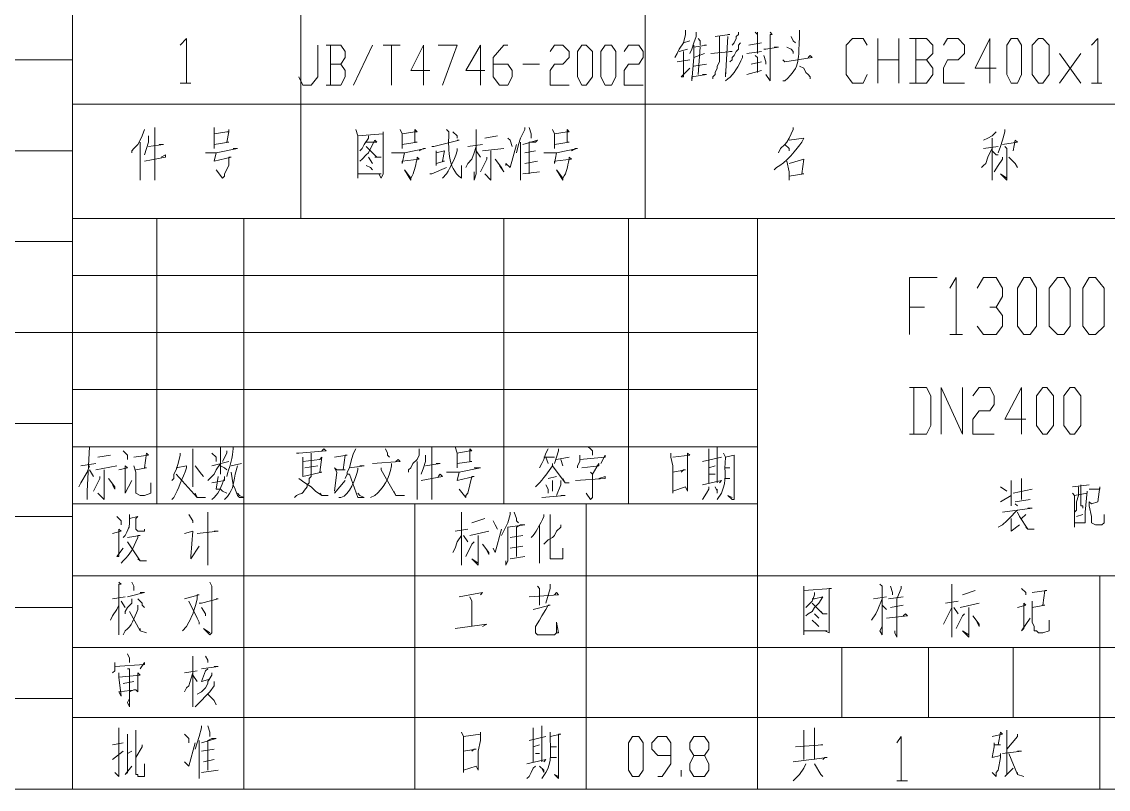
# Model space of a CAD drawing. Extents: x 14941 to 23337, y 2870 to 15192.
# Drawn here: x 20564 to 21994, y 2870 to 3879 of the extents above; entities that cross this region are included whole.
import ezdxf

# ---------------------------------------------------------------- set-up
doc = ezdxf.new("R2010")
doc.units = 0
doc.header["$LTSCALE"] = 8
doc.layers.add('1', color=1, linetype='Continuous')

msp = doc.modelspace()

# ---------------------------------------------------------------- linework, layer by layer
at = {"layer": '1', "color": 0, "lineweight": 18}
for points in [[(20631, 3890.5), (20631, 3770.9)], [(20631, 3770.9), (20631, 2869.9)], [(20631, 3620.7), (23334.1, 3620.7)], [(20631, 3620.7), (20631, 2869.9), (23334.1, 2869.9)], [(21532, 3620.7), (21532, 2869.9)], [(23334.1, 2869.9), (14941.2, 2869.9)]]:
    msp.add_lwpolyline(points, dxfattribs=at)
at = {"layer": '1', "color": 0, "lineweight": 5}
for points in [[(20931.3, 3770.9), (20931.3, 3890.5)], [(21384.6, 3770.9), (21384.6, 3890.5)], [(21437.5, 3868.2), (21437.5, 3862.6), (21434.7, 3851.5), (21429.1, 3843.2), (21426.3, 3837.6), (21423.6, 3832.1)], [(21451.4, 3865.4), (21451.4, 3865.4), (21451.4, 3859.9), (21448.6, 3851.5), (21445.8, 3843.2), (21443, 3837.6)], [(21482, 3859.9), (21482, 3832.1), (21482, 3826.5), (21479.2, 3820.9), (21479.2, 3818.2), (21476.4, 3812.6), (21476.4, 3809.8), (21473.6, 3807), (21473.6, 3804.2)], [(21476.4, 3859.9), (21495.9, 3862.6), (21495.9, 3862.6), (21493.1, 3862.6)], [(21493.1, 3859.9), (21490.3, 3807), (21490.3, 3812.6)], [(21507, 3865.4), (21507, 3862.6), (21504.2, 3859.9), (21504.2, 3857.1), (21501.4, 3851.5), (21498.7, 3848.7), (21498.7, 3848.7)], [(21529.2, 3865.4), (21532, 3862.6), (21532, 3865.4), (21532, 3837.6)], [(21548.7, 3865.4), (21551.5, 3862.6), (21548.7, 3862.6), (21548.7, 3807), (21548.7, 3804.2), (21548.7, 3801.5), (21543.1, 3809.8), (21548.7, 3801.5)], [(21576.5, 3859.9), (21576.5, 3859.9), (21579.3, 3854.3), (21582.1, 3851.5)], [(20772.8, 3848.7), (20781.2, 3857.1), (20781.2, 3798.7)], [(20928.6, 3807), (20934.1, 3795.9), (20945.2, 3795.9), (20953.6, 3807), (20953.6, 3848.7)], [(20984.2, 3823.7), (20989.7, 3832.1), (20989.7, 3840.4), (20984.2, 3848.7), (20964.7, 3848.7)], [(20970.3, 3848.7), (20970.3, 3795.9)], [(21000.9, 3795.9), (21025.9, 3848.7)], [(21039.8, 3848.7), (21062, 3848.7)], [(21050.9, 3848.7), (21050.9, 3795.9)], [(21101, 3815.4), (21076, 3815.4), (21092.6, 3848.7), (21092.6, 3795.9)], [(21112.1, 3848.7), (21137.1, 3848.7), (21117.7, 3795.9)], [(21173.3, 3815.4), (21148.3, 3815.4), (21167.7, 3848.7), (21167.7, 3795.9)], [(21184.4, 3823.7), (21203.9, 3823.7), (21209.4, 3815.4), (21209.4, 3807), (21203.9, 3795.9), (21192.7, 3795.9), (21184.4, 3807), (21184.4, 3832.1), (21198.3, 3848.7), (21203.9, 3848.7)], [(21259.5, 3840.4), (21265.1, 3848.7), (21276.2, 3848.7), (21284.5, 3840.4), (21284.5, 3832.1), (21276.2, 3823.7), (21265.1, 3823.7), (21259.5, 3815.4), (21259.5, 3795.9), (21284.5, 3795.9)], [(21301.2, 3795.9), (21295.6, 3807), (21295.6, 3840.4), (21301.2, 3848.7), (21306.8, 3848.7), (21315.1, 3840.4), (21315.1, 3807), (21306.8, 3795.9), (21301.2, 3795.9)], [(21331.8, 3795.9), (21326.2, 3807), (21326.2, 3840.4), (21331.8, 3848.7), (21340.1, 3848.7), (21345.7, 3840.4), (21345.7, 3807), (21340.1, 3795.9), (21331.8, 3795.9)], [(21356.8, 3840.4), (21362.4, 3848.7), (21376.3, 3848.7), (21381.9, 3840.4), (21381.9, 3832.1), (21376.3, 3823.7), (21362.4, 3823.7), (21356.8, 3815.4), (21356.8, 3795.9), (21381.9, 3795.9)], [(21434.7, 3851.5), (21443, 3854.3)], [(21448.6, 3848.7), (21448.6, 3832.1), (21445.8, 3801.5), (21445.8, 3807), (21465.3, 3809.8), (21465.3, 3809.8), (21459.7, 3809.8)], [(21448.6, 3846), (21465.3, 3848.7), (21465.3, 3848.7), (21462.5, 3848.7)], [(21454.2, 3857.1), (21456.9, 3854.3), (21456.9, 3848.7)], [(21454.2, 3809.8), (21456.9, 3846)], [(21509.8, 3851.5), (21507, 3848.7), (21507, 3843.2), (21504.2, 3840.4), (21501.4, 3834.8), (21498.7, 3832.1), (21498.7, 3829.3), (21495.9, 3826.5)], [(21520.9, 3848.7), (21537.6, 3851.5)], [(21540.4, 3843.2), (21543.1, 3843.2), (21559.8, 3846), (21557.1, 3846), (21554.3, 3846)], [(21571, 3846), (21576.5, 3843.2), (21579.3, 3840.4), (21579.3, 3837.6)], [(21676.6, 3809.8), (21671.1, 3798.7), (21657.2, 3798.7), (21648.8, 3809.8), (21648.8, 3848.7), (21657.2, 3857.1), (21671.1, 3857.1), (21676.6, 3848.7)], [(21690.5, 3798.7), (21690.5, 3857.1)], [(21718.3, 3857.1), (21718.3, 3798.7)], [(21754.5, 3829.3), (21762.8, 3837.6), (21762.8, 3848.7), (21754.5, 3857.1), (21732.2, 3857.1)], [(21740.6, 3857.1), (21740.6, 3798.7)], [(21776.7, 3848.7), (21782.3, 3857.1), (21796.2, 3857.1), (21804.6, 3848.7), (21804.6, 3837.6), (21796.2, 3829.3), (21782.3, 3829.3), (21776.7, 3818.2), (21776.7, 3798.7), (21804.6, 3798.7)], [(21846.3, 3818.2), (21818.5, 3818.2), (21837.9, 3857.1), (21837.9, 3798.7)], [(21865.7, 3798.7), (21860.2, 3809.8), (21860.2, 3848.7), (21865.7, 3857.1), (21874.1, 3857.1), (21879.6, 3848.7), (21879.6, 3809.8), (21874.1, 3798.7), (21865.7, 3798.7)], [(21901.9, 3798.7), (21893.5, 3809.8), (21893.5, 3848.7), (21901.9, 3857.1), (21907.4, 3857.1), (21915.8, 3848.7), (21915.8, 3809.8), (21907.4, 3798.7), (21901.9, 3798.7)], [(21971.4, 3848.7), (21979.8, 3857.1), (21979.8, 3798.7)], [(21440.3, 3843.2), (21429.1, 3840.4)], [(21434.7, 3840.4), (21434.7, 3807), (21431.9, 3807), (21443, 3818.2)], [(21462.5, 3837.6), (21448.6, 3832.1)], [(21470.8, 3837.6), (21498.7, 3840.4), (21495.9, 3840.4), (21495.9, 3840.4)], [(21518.1, 3837.6), (21537.6, 3840.4)], [(21529.2, 3834.8), (21532, 3832.1), (21532, 3812.6)], [(21540.4, 3834.8), (21543.1, 3826.5), (21543.1, 3823.7)], [(21565.4, 3829.3), (21568.2, 3826.5), (21604.3, 3832.1), (21601.5, 3834.8), (21598.8, 3832.1)], [(21929.7, 3798.7), (21957.5, 3837.6)], [(21929.7, 3837.6), (21957.5, 3798.7)], [(20631, 3829.3), (18228.3, 3829.3)], [(20964.7, 3795.9), (20984.2, 3795.9), (20989.7, 3807), (20989.7, 3815.4), (20984.2, 3823.7), (20970.3, 3823.7)], [(21223.3, 3823.7), (21245.6, 3823.7)], [(21426.3, 3826.5), (21443, 3829.3)], [(21448.6, 3820.9), (21465.3, 3823.7)], [(21523.7, 3823.7), (21537.6, 3826.5)], [(21587.6, 3820.9), (21593.2, 3818.2), (21596, 3812.6), (21598.8, 3809.8), (21601.5, 3807), (21601.5, 3804.2), (21601.5, 3807)], [(21690.5, 3829.3), (21718.3, 3829.3)], [(21732.2, 3798.7), (21754.5, 3798.7), (21762.8, 3809.8), (21762.8, 3818.2), (21754.5, 3829.3), (21740.6, 3829.3)], [(21518.1, 3809.8), (21537.6, 3815.4)], [(20772.8, 3798.7), (20786.7, 3798.7)], [(21971.4, 3798.7), (21985.3, 3798.7)], [(23336.8, 3770.9), (20631, 3770.9)], [(20931.3, 3620.7), (20931.3, 3770.9)], [(21384.6, 3620.7), (21384.6, 3770.9)], [(20725.6, 3737.5), (20722.8, 3729.2), (20720, 3723.6), (20717.2, 3718), (20711.7, 3712.5), (20708.9, 3709.7), (20708.9, 3706.9)], [(20739.5, 3740.3), (20739.5, 3737.5), (20739.5, 3737.5), (20739.5, 3670.8), (20739.5, 3676.3), (20739.5, 3684.7)], [(20817.3, 3740.3), (20817.3, 3731.9), (20817.3, 3712.5), (20817.3, 3718), (20836.8, 3720.8), (20834, 3720.8), (20836.8, 3734.7), (20836.8, 3737.5), (20836.8, 3734.7), (20834, 3734.7), (20817.3, 3731.9)], [(21003.6, 3737.5), (21006.4, 3729.2), (21006.4, 3673.5), (21006.4, 3679.1), (21037, 3679.1), (21034.2, 3679.1), (21028.7, 3679.1)], [(21006.4, 3729.2), (21039.8, 3731.9), (21039.8, 3734.7), (21039.8, 3729.2), (21039.8, 3679.1), (21037, 3673.5), (21034.2, 3679.1)], [(21062, 3737.5), (21064.8, 3731.9), (21064.8, 3712.5), (21064.8, 3718), (21084.3, 3720.8), (21081.5, 3720.8), (21081.5, 3734.7), (21081.5, 3737.5), (21084.3, 3734.7), (21081.5, 3734.7), (21064.8, 3731.9)], [(21131.6, 3734.7), (21137.1, 3729.2), (21137.1, 3726.4)], [(21162.2, 3737.5), (21162.2, 3679.1), (21159.4, 3670.8), (21159.4, 3681.9)], [(21226.1, 3740.3), (21226.1, 3737.5), (21220.6, 3726.4), (21217.8, 3718), (21215, 3706.9)], [(21231.7, 3740.3), (21234.5, 3731.9), (21234.5, 3726.4)], [(21262.3, 3737.5), (21265.1, 3731.9), (21265.1, 3712.5), (21265.1, 3718), (21284.5, 3720.8), (21281.7, 3720.8), (21281.7, 3734.7), (21281.7, 3737.5), (21284.5, 3734.7), (21281.7, 3734.7), (21265.1, 3731.9)], [(21579.3, 3740.3), (21579.3, 3737.5), (21573.7, 3726.4), (21571, 3720.8), (21568.2, 3718), (21562.6, 3712.5), (21559.8, 3706.9)], [(21846.3, 3734.7), (21846.3, 3734.7), (21840.7, 3729.2), (21835.1, 3726.4), (21829.6, 3723.6)], [(21857.4, 3737.5), (21857.4, 3734.7), (21854.6, 3723.6), (21851.8, 3715.3), (21849, 3706.9)], [(20720, 3720.8), (20720, 3687.4), (20720, 3670.8), (20720, 3676.3), (20720, 3681.9)], [(20731.1, 3729.2), (20731.1, 3720.8), (20728.3, 3712.5), (20725.6, 3704.1)], [(20731.1, 3715.3), (20750.6, 3718), (20747.8, 3718), (20745, 3718)], [(21020.3, 3729.2), (21020.3, 3726.4), (21014.8, 3718), (21012, 3712.5), (21009.2, 3709.7)], [(21017.6, 3720.8), (21020.3, 3720.8), (21031.5, 3720.8), (21028.7, 3723.6), (21023.1, 3712.5), (21020.3, 3706.9), (21017.6, 3704.1), (21012, 3698.6), (21009.2, 3695.8)], [(21103.8, 3715.3), (21103.8, 3715.3), (21106.5, 3715.3), (21139.9, 3723.6), (21137.1, 3723.6)], [(21151, 3715.3), (21170.5, 3718)], [(21173.3, 3726.4), (21190, 3729.2)], [(21201.1, 3690.2), (21201.1, 3693), (21206.7, 3687.4), (21215, 3718)], [(21203.9, 3726.4), (21206.7, 3723.6), (21209.4, 3715.3)], [(21220.6, 3720.8), (21220.6, 3681.9), (21220.6, 3676.3), (21220.6, 3670.8), (21220.6, 3673.5)], [(21223.3, 3718), (21242.8, 3723.6), (21242.8, 3723.6), (21240, 3720.8), (21231.7, 3720.8), (21231.7, 3679.1)], [(21568.2, 3718), (21573.7, 3712.5), (21573.7, 3709.7), (21573.7, 3712.5)], [(21840.7, 3726.4), (21840.7, 3684.7), (21840.7, 3670.8), (21840.7, 3673.5), (21840.7, 3679.1)], [(21854.6, 3718), (21874.1, 3720.8), (21871.3, 3723.6), (21868.5, 3709.7)], [(20631, 3709.7), (17927.9, 3709.7)], [(20631, 3709.7), (17927.9, 3709.7)], [(20725.6, 3695.8), (20753.4, 3701.4), (20753.4, 3704.1), (20747.8, 3701.4)], [(20806.2, 3706.9), (20811.8, 3706.9), (20820.1, 3706.9), (20847.9, 3712.5), (20845.1, 3712.5), (20842.4, 3712.5)], [(20820.1, 3706.9), (20817.3, 3695.8), (20817.3, 3695.8), (20839.6, 3701.4), (20836.8, 3701.4), (20836.8, 3701.4), (20836.8, 3690.2), (20831.2, 3679.1), (20831.2, 3676.3), (20828.4, 3673.5), (20828.4, 3673.5), (20820.1, 3684.7), (20828.4, 3673.5)], [(21017.6, 3715.3), (21017.6, 3715.3), (21031.5, 3701.4), (21037, 3701.4), (21031.5, 3701.4), (21028.7, 3701.4)], [(21050.9, 3706.9), (21056.5, 3706.9), (21067.6, 3706.9), (21095.4, 3712.5), (21092.6, 3712.5), (21087.1, 3709.7)], [(21109.3, 3709.7), (21109.3, 3706.9), (21109.3, 3698.6), (21109.3, 3690.2), (21109.3, 3693), (21120.4, 3695.8), (21117.7, 3695.8), (21120.4, 3709.7), (21120.4, 3709.7), (21109.3, 3706.9)], [(21162.2, 3715.3), (21159.4, 3706.9), (21156.6, 3698.6), (21151, 3693), (21148.3, 3687.4)], [(21162.2, 3709.7), (21167.7, 3701.4)], [(21170.5, 3709.7), (21198.3, 3712.5)], [(21181.6, 3709.7), (21181.6, 3706.9), (21181.6, 3673.5), (21181.6, 3670.8), (21173.3, 3679.1), (21181.6, 3670.8)], [(21226.1, 3706.9), (21240, 3709.7)], [(21251.1, 3706.9), (21256.7, 3706.9), (21267.8, 3706.9), (21295.6, 3712.5), (21292.9, 3712.5), (21287.3, 3709.7)], [(21840.7, 3712.5), (21837.9, 3706.9), (21835.1, 3701.4), (21832.4, 3693), (21829.6, 3690.2), (21826.8, 3687.4)], [(21829.6, 3712.5), (21849, 3715.3)], [(21840.7, 3709.7), (21846.3, 3704.1), (21849, 3704.1)], [(21857.4, 3715.3), (21860.2, 3712.5), (21860.2, 3712.5), (21860.2, 3681.9), (21860.2, 3676.3), (21860.2, 3670.8), (21851.8, 3679.1), (21860.2, 3673.5)], [(21017.6, 3690.2), (21023.1, 3687.4), (21025.9, 3684.7)], [(21020.3, 3701.4), (21025.9, 3693)], [(21176.1, 3701.4), (21176.1, 3698.6), (21167.7, 3681.9)], [(21187.2, 3698.6), (21195.5, 3687.4), (21198.3, 3681.9), (21192.7, 3690.2)], [(21226.1, 3693), (21242.8, 3695.8)], [(21571, 3695.8), (21571, 3695.8), (21573.7, 3681.9), (21573.7, 3679.1), (21573.7, 3670.8), (21573.7, 3673.5), (21573.7, 3676.3), (21593.2, 3679.1), (21590.4, 3679.1), (21593.2, 3698.6), (21593.2, 3698.6), (21593.2, 3698.6), (21573.7, 3693)], [(21854.6, 3701.4), (21854.6, 3698.6), (21849, 3690.2), (21843.5, 3681.9)], [(21863, 3701.4), (21871.3, 3693), (21874.1, 3687.4)], [(21101, 3679.1), (21103.8, 3679.1), (21123.2, 3687.4)], [(21223.3, 3679.1), (21245.6, 3681.9)], [(20742.2, 3620.7), (20742.2, 3245.3)], [(20856.3, 2869.9), (20856.3, 3620.7)], [(21198.3, 3620.7), (21198.3, 3245.3)], [(21362.4, 3620.7), (21362.4, 3245.3)], [(20631, 3590.1), (18228.3, 3590.1)], [(20631, 3545.6), (21532, 3545.6)], [(21732.2, 3467.8), (21732.2, 3542.8), (21768.4, 3542.8)], [(21785.1, 3528.9), (21793.4, 3542.8), (21793.4, 3467.8)], [(21821.2, 3528.9), (21829.6, 3542.8), (21846.3, 3542.8), (21854.6, 3528.9), (21854.6, 3517.8), (21846.3, 3503.9), (21837.9, 3503.9)], [(21882.4, 3467.8), (21874.1, 3478.9), (21874.1, 3528.9), (21882.4, 3542.8), (21890.8, 3542.8), (21899.1, 3528.9), (21899.1, 3478.9), (21890.8, 3467.8), (21882.4, 3467.8)], [(21926.9, 3467.8), (21915.8, 3478.9), (21915.8, 3528.9), (21926.9, 3542.8), (21935.3, 3542.8), (21943.6, 3528.9), (21943.6, 3478.9), (21935.3, 3467.8), (21926.9, 3467.8)], [(21968.6, 3467.8), (21960.3, 3478.9), (21960.3, 3528.9), (21968.6, 3542.8), (21977, 3542.8), (21988.1, 3528.9), (21988.1, 3478.9), (21977, 3467.8), (21968.6, 3467.8)], [(21732.2, 3503.9), (21751.7, 3503.9)], [(21846.3, 3503.9), (21854.6, 3492.8), (21854.6, 3478.9), (21846.3, 3467.8), (21829.6, 3467.8), (21821.2, 3478.9)], [(20631, 3470.5), (17927.9, 3470.5)], [(20631, 3470.5), (17927.9, 3470.5)], [(20631, 3470.5), (21532, 3470.5)], [(21785.1, 3467.8), (21801.8, 3467.8)], [(20631, 3395.5), (21532, 3395.5)], [(21732.2, 3337.1), (21754.5, 3337.1), (21760.1, 3348.2), (21760.1, 3387.1), (21754.5, 3398.2), (21732.2, 3398.2)], [(21737.8, 3398.2), (21737.8, 3337.1)], [(21774, 3337.1), (21774, 3398.2), (21801.8, 3337.1), (21801.8, 3398.2)], [(21815.7, 3387.1), (21824, 3398.2), (21837.9, 3398.2), (21843.5, 3387.1), (21843.5, 3376), (21837.9, 3367.6), (21824, 3367.6), (21815.7, 3356.5), (21815.7, 3337.1), (21843.5, 3337.1)], [(21885.2, 3356.5), (21857.4, 3356.5), (21879.6, 3398.2), (21879.6, 3337.1)], [(21907.4, 3337.1), (21899.1, 3348.2), (21899.1, 3387.1), (21907.4, 3398.2), (21913, 3398.2), (21921.4, 3387.1), (21921.4, 3348.2), (21913, 3337.1), (21907.4, 3337.1)], [(21943.6, 3337.1), (21935.3, 3348.2), (21935.3, 3387.1), (21943.6, 3398.2), (21949.2, 3398.2), (21957.5, 3387.1), (21957.5, 3348.2), (21949.2, 3337.1), (21943.6, 3337.1)], [(20631, 3351), (18228.3, 3351)], [(20631, 3320.4), (21532, 3320.4)], [(20653.3, 3320.4), (20650.5, 3262), (20650.5, 3250.8), (20650.5, 3256.4), (20650.5, 3262)], [(20789.5, 3317.6), (20789.5, 3314.8), (20789.5, 3312), (20789.5, 3267.5), (20789.5, 3275.9)], [(20825.7, 3320.4), (20825.7, 3314.8), (20825.7, 3284.2), (20825.7, 3289.8), (20825.7, 3292.6)], [(20925.8, 3312), (20928.6, 3312), (20928.6, 3312), (20964.7, 3314.8), (20961.9, 3317.6), (20959.2, 3314.8)], [(21003.6, 3317.6), (21000.9, 3312), (20998.1, 3303.7), (20995.3, 3292.6), (20992.5, 3287), (20992.5, 3284.2), (20989.7, 3278.7)], [(21042.6, 3317.6), (21045.4, 3312), (21045.4, 3309.2), (21048.1, 3306.5)], [(21087.1, 3317.6), (21087.1, 3309.2), (21084.3, 3303.7), (21078.7, 3298.1), (21076, 3292.6), (21073.2, 3289.8), (21073.2, 3287)], [(21103.8, 3320.4), (21103.8, 3317.6), (21103.8, 3317.6), (21103.8, 3250.8), (21103.8, 3264.7)], [(21134.4, 3320.4), (21137.1, 3312), (21137.1, 3292.6), (21137.1, 3298.1), (21156.6, 3300.9), (21153.8, 3300.9), (21153.8, 3314.8), (21153.8, 3317.6), (21156.6, 3314.8), (21153.8, 3314.8), (21137.1, 3312)], [(21256.7, 3317.6), (21253.9, 3312), (21251.1, 3303.7), (21248.4, 3298.1), (21245.6, 3292.6)], [(21270.6, 3317.6), (21270.6, 3314.8), (21265.1, 3298.1)], [(21309.5, 3320.4), (21312.3, 3317.6), (21315.1, 3314.8), (21315.1, 3312), (21315.1, 3309.2)], [(21468.1, 3317.6), (21468.1, 3314.8), (21468.1, 3273.1)], [(21479.2, 3320.4), (21479.2, 3317.6), (21479.2, 3273.1)], [(20664.4, 3306.5), (20681.1, 3309.2)], [(20697.7, 3314.8), (20703.3, 3309.2), (20703.3, 3306.5), (20703.3, 3303.7), (20703.3, 3309.2)], [(20711.7, 3306.5), (20731.1, 3309.2), (20728.3, 3312), (20725.6, 3292.6), (20728.3, 3292.6), (20714.4, 3289.8)], [(20772.8, 3312), (20772.8, 3309.2), (20770, 3298.1), (20767.3, 3289.8), (20764.5, 3284.2), (20764.5, 3278.7), (20761.7, 3275.9)], [(20814.5, 3312), (20820.1, 3306.5), (20820.1, 3300.9)], [(20834, 3314.8), (20834, 3312), (20828.4, 3300.9)], [(20934.1, 3306.5), (20934.1, 3300.9), (20934.1, 3281.4), (20934.1, 3281.4), (20959.2, 3287), (20956.4, 3287), (20959.2, 3306.5), (20959.2, 3306.5), (20956.4, 3303.7), (20934.1, 3300.9)], [(20975.8, 3306.5), (20992.5, 3309.2), (20989.7, 3309.2), (20987, 3289.8), (20989.7, 3289.8), (20978.6, 3289.8), (20975.8, 3292.6), (20978.6, 3287), (20975.8, 3262)], [(21025.9, 3298.1), (21062, 3300.9), (21059.3, 3303.7), (21056.5, 3300.9)], [(21095.4, 3309.2), (21095.4, 3300.9), (21092.6, 3292.6), (21089.9, 3284.2)], [(21251.1, 3306.5), (21265.1, 3306.5)], [(21253.9, 3306.5), (21256.7, 3298.1)], [(21267.8, 3303.7), (21284.5, 3306.5)], [(21273.4, 3303.7), (21276.2, 3295.3)], [(21298.4, 3309.2), (21298.4, 3300.9), (21295.6, 3295.3), (21295.6, 3292.6)], [(21298.4, 3303.7), (21331.8, 3306.5), (21331.8, 3309.2), (21326.2, 3298.1)], [(21418, 3312), (21418, 3306.5), (21420.8, 3295.3), (21420.8, 3259.2), (21420.8, 3262), (21437.5, 3267.5), (21440.3, 3262), (21440.3, 3273.1), (21440.3, 3287), (21440.3, 3312), (21443, 3309.2), (21420.8, 3306.5)], [(21459.7, 3300.9), (21484.7, 3306.5)], [(21490.3, 3306.5), (21501.4, 3309.2), (21501.4, 3309.2), (21501.4, 3292.6), (21501.4, 3267.5), (21501.4, 3256.4), (21501.4, 3250.8), (21498.7, 3250.8), (21493.1, 3256.4), (21498.7, 3253.6)], [(20653.3, 3295.3), (20650.5, 3287), (20642.1, 3273.1), (20639.3, 3267.5)], [(20642.1, 3295.3), (20661.6, 3298.1)], [(20653.3, 3289.8), (20658.8, 3281.4)], [(20661.6, 3289.8), (20689.4, 3295.3)], [(20672.7, 3289.8), (20672.7, 3287), (20672.7, 3259.2), (20672.7, 3253.6), (20672.7, 3250.8), (20664.4, 3259.2), (20672.7, 3250.8)], [(20692.2, 3289.8), (20703.3, 3292.6), (20700.5, 3295.3), (20700.5, 3262), (20700.5, 3259.2), (20708.9, 3275.9)], [(20711.7, 3295.3), (20714.4, 3287), (20714.4, 3262), (20714.4, 3259.2), (20714.4, 3259.2), (20720, 3256.4), (20725.6, 3256.4), (20733.9, 3259.2), (20733.9, 3273.1), (20733.9, 3259.2)], [(20792.3, 3295.3), (20792.3, 3295.3), (20800.6, 3284.2), (20803.4, 3281.4)], [(20825.7, 3298.1), (20820.1, 3289.8), (20817.3, 3284.2), (20814.5, 3281.4), (20809, 3275.9)], [(20814.5, 3295.3), (20836.8, 3300.9)], [(20825.7, 3295.3), (20831.2, 3292.6), (20834, 3289.8)], [(20839.6, 3295.3), (20853.5, 3298.1)], [(20936.9, 3292.6), (20953.6, 3295.3)], [(20995.3, 3292.6), (21014.8, 3295.3), (21012, 3295.3), (21009.2, 3295.3)], [(21037, 3292.6), (21037, 3289.8), (21056.5, 3256.4), (21067.6, 3256.4), (21056.5, 3256.4), (21053.7, 3262)], [(21084.3, 3300.9), (21084.3, 3250.8), (21084.3, 3262)], [(21095.4, 3295.3), (21114.9, 3298.1), (21112.1, 3298.1), (21109.3, 3298.1)], [(21123.2, 3287), (21128.8, 3287), (21139.9, 3287), (21167.7, 3292.6), (21164.9, 3292.6), (21159.4, 3292.6)], [(21262.3, 3295.3), (21279, 3273.1), (21284.5, 3273.1), (21279, 3273.1), (21276.2, 3278.7)], [(21301.2, 3292.6), (21323.5, 3295.3), (21323.5, 3298.1), (21315.1, 3284.2)], [(21420.8, 3287), (21437.5, 3289.8), (21434.7, 3289.8), (21431.9, 3287)], [(21468.1, 3292.6), (21476.4, 3295.3)], [(21490.3, 3292.6), (21495.9, 3292.6)], [(20667.2, 3281.4), (20667.2, 3278.7), (20658.8, 3262)], [(20678.3, 3278.7), (20686.6, 3267.5), (20686.6, 3264.7), (20683.8, 3270.3)], [(20767.3, 3284.2), (20795.1, 3253.6), (20806.2, 3253.6), (20803.4, 3253.6), (20795.1, 3253.6), (20792.3, 3259.2)], [(20822.9, 3281.4), (20820.1, 3264.7), (20822.9, 3264.7), (20825.7, 3264.7), (20828.4, 3262), (20834, 3259.2)], [(20839.6, 3287), (20839.6, 3287), (20842.4, 3270.3), (20845.1, 3264.7), (20847.9, 3256.4), (20850.7, 3253.6), (20856.3, 3253.6), (20850.7, 3256.4), (20847.9, 3259.2)], [(20928.6, 3278.7), (20928.6, 3278.7), (20936.9, 3273.1), (20945.2, 3267.5), (20950.8, 3262), (20959.2, 3256.4), (20967.5, 3256.4), (20959.2, 3256.4), (20956.4, 3259.2)], [(20975.8, 3259.2), (20989.7, 3275.9)], [(20992.5, 3284.2), (20995.3, 3284.2), (21006.4, 3253.6), (21014.8, 3253.6), (21009.2, 3256.4), (21006.4, 3259.2)], [(21089.9, 3275.9), (21117.7, 3281.4), (21114.9, 3284.2), (21112.1, 3281.4)], [(21139.9, 3287), (21137.1, 3275.9), (21137.1, 3275.9), (21159.4, 3281.4), (21156.6, 3281.4), (21156.6, 3281.4), (21153.8, 3270.3), (21151, 3259.2), (21148.3, 3256.4), (21148.3, 3253.6), (21148.3, 3253.6), (21139.9, 3264.7), (21148.3, 3253.6)], [(21267.8, 3281.4), (21256.7, 3278.7)], [(21262.3, 3275.9), (21262.3, 3267.5), (21262.3, 3262), (21262.3, 3267.5)], [(21273.4, 3275.9), (21273.4, 3270.3), (21267.8, 3256.4)], [(21292.9, 3275.9), (21331.8, 3278.7), (21331.8, 3281.4), (21323.5, 3278.7)], [(21312.3, 3287), (21315.1, 3284.2), (21315.1, 3281.4), (21315.1, 3275.9), (21315.1, 3264.7), (21315.1, 3259.2), (21315.1, 3253.6), (21312.3, 3250.8), (21312.3, 3250.8), (21306.8, 3259.2), (21312.3, 3250.8)], [(21459.7, 3270.3), (21484.7, 3275.9), (21484.7, 3275.9), (21482, 3273.1)], [(21468.1, 3284.2), (21476.4, 3284.2)], [(21490.3, 3278.7), (21490.3, 3278.7), (21495.9, 3278.7)], [(21865.7, 3275.9), (21865.7, 3273.1), (21865.7, 3273.1), (21865.7, 3242.5)], [(21879.6, 3278.7), (21879.6, 3275.9), (21879.6, 3275.9), (21879.6, 3250.8)], [(21253.9, 3270.3), (21256.7, 3264.7), (21256.7, 3259.2), (21256.7, 3264.7)], [(21468.1, 3267.5), (21468.1, 3264.7), (21465.3, 3259.2), (21459.7, 3250.8)], [(21476.4, 3267.5), (21479.2, 3262), (21479.2, 3259.2), (21479.2, 3264.7)], [(21851.8, 3267.5), (21860.2, 3262)], [(21868.5, 3259.2), (21893.5, 3264.7)], [(21946.4, 3267.5), (21968.6, 3270.3)], [(21946.4, 3259.2), (21949.2, 3256.4), (21949.2, 3214.7), (21949.2, 3220.3), (21960.3, 3220.3), (21963.1, 3220.3), (21963.1, 3234.2), (21965.8, 3262), (21965.8, 3259.2), (21949.2, 3256.4)], [(21954.7, 3267.5), (21954.7, 3256.4), (21951.9, 3248.1), (21951.9, 3242.5), (21951.9, 3236.9), (21949.2, 3234.2)], [(21957.5, 3270.3), (21957.5, 3242.5), (21960.3, 3242.5), (21960.3, 3239.7)], [(21968.6, 3264.7), (21982.5, 3264.7), (21982.5, 3267.5), (21979.8, 3248.1), (21979.8, 3248.1), (21971.4, 3245.3), (21968.6, 3248.1), (21968.6, 3242.5), (21971.4, 3228.6), (21971.4, 3220.3), (21977, 3217.5), (21979.8, 3217.5), (21985.3, 3217.5), (21988.1, 3220.3), (21988.1, 3231.4), (21988.1, 3220.3)], [(20631, 3245.3), (21532, 3245.3)], [(21081.5, 2869.9), (21081.5, 3245.3)], [(21248.4, 3253.6), (21279, 3256.4), (21279, 3256.4), (21273.4, 3256.4)], [(21306.8, 2869.9), (21306.8, 3245.3)], [(21851.8, 3248.1), (21865.7, 3256.4)], [(21871.3, 3248.1), (21890.8, 3250.8)], [(21871.3, 3245.3), (21874.1, 3242.5)], [(20784, 3231.4), (20789.5, 3223), (20789.5, 3220.3)], [(20809, 3234.2), (20809, 3228.6), (20809, 3164.6), (20809, 3170.2), (20809, 3175.8)], [(21142.7, 3234.2), (21142.7, 3175.8), (21142.7, 3164.6), (21142.7, 3170.2), (21142.7, 3175.8)], [(21206.7, 3234.2), (21206.7, 3231.4), (21203.9, 3220.3), (21195.5, 3203.6)], [(21212.2, 3234.2), (21215, 3225.8), (21215, 3223), (21217.8, 3220.3)], [(21259.5, 3231.4), (21259.5, 3228.6), (21259.5, 3220.3), (21259.5, 3178.5), (21259.5, 3175.8), (21259.5, 3175.8), (21259.5, 3173), (21265.1, 3173), (21276.2, 3173), (21276.2, 3173), (21276.2, 3186.9), (21276.2, 3173)], [(21874.1, 3236.9), (21871.3, 3234.2), (21865.7, 3228.6), (21860.2, 3223), (21854.6, 3217.5), (21849, 3214.7)], [(21854.6, 3234.2), (21893.5, 3239.7), (21890.8, 3239.7), (21888, 3239.7)], [(21874.1, 3234.2), (21876.9, 3228.6), (21888, 3211.9), (21888, 3211.9), (21896.3, 3211.9), (21888, 3211.9), (21885.2, 3214.7)], [(21885.2, 3231.4), (21885.2, 3231.4), (21879.6, 3225.8)], [(21960.3, 3231.4), (21951.9, 3228.6)], [(20631, 3228.6), (17927.9, 3228.6)], [(20631, 3228.6), (17927.9, 3228.6)], [(20689.4, 3228.6), (20695, 3223), (20695, 3217.5)], [(20706.1, 3225.8), (20717.2, 3228.6), (20717.2, 3228.6), (20714.4, 3225.8), (20714.4, 3211.9), (20717.2, 3209.1), (20717.2, 3209.1), (20720, 3209.1), (20722.8, 3209.1), (20725.6, 3209.1), (20725.6, 3211.9)], [(21156.6, 3220.3), (21173.3, 3225.8)], [(21184.4, 3223), (21187.2, 3217.5), (21190, 3211.9)], [(21203.9, 3214.7), (21226.1, 3217.5), (21223.3, 3217.5), (21220.6, 3217.5), (21215, 3214.7), (21215, 3175.8)], [(21245.6, 3217.5), (21245.6, 3167.4), (21245.6, 3175.8)], [(21273.4, 3217.5), (21273.4, 3214.7), (21267.8, 3209.1), (21265.1, 3203.6), (21262.3, 3200.8), (21256.7, 3198), (21251.1, 3192.4)], [(21865.7, 3225.8), (21865.7, 3223), (21865.7, 3209.1), (21865.7, 3209.1), (21876.9, 3217.5)], [(20683.8, 3206.3), (20695, 3209.1), (20692.2, 3211.9), (20692.2, 3206.3), (20692.2, 3175.8), (20689.4, 3175.8), (20697.7, 3186.9)], [(20778.4, 3206.3), (20789.5, 3209.1), (20789.5, 3209.1), (20786.7, 3175.8), (20786.7, 3173), (20797.9, 3189.7)], [(20795.1, 3206.3), (20822.9, 3209.1), (20820.1, 3209.1), (20817.3, 3209.1)], [(21142.7, 3209.1), (21142.7, 3203.6), (21137.1, 3195.2), (21134.4, 3186.9), (21131.6, 3181.3)], [(21134.4, 3209.1), (21151, 3211.9)], [(21145.5, 3203.6), (21151, 3195.2)], [(21153.8, 3203.6), (21178.8, 3209.1)], [(21164.9, 3203.6), (21164.9, 3200.8), (21164.9, 3173), (21164.9, 3167.4), (21164.9, 3164.6), (21156.6, 3173), (21164.9, 3167.4)], [(21184.4, 3186.9), (21184.4, 3186.9), (21187.2, 3181.3), (21195.5, 3211.9)], [(21203.9, 3214.7), (21203.9, 3170.2), (21201.1, 3164.6), (21201.1, 3170.2)], [(21206.7, 3200.8), (21223.3, 3203.6)], [(20703.3, 3195.2), (20703.3, 3195.2), (20720, 3170.2), (20728.3, 3170.2), (20720, 3170.2), (20717.2, 3173)], [(21159.4, 3195.2), (21156.6, 3192.4), (21148.3, 3175.8)], [(21170.5, 3192.4), (21178.8, 3181.3), (21178.8, 3178.5), (21176.1, 3184.1)], [(21206.7, 3186.9), (21223.3, 3189.7)], [(21206.7, 3173), (21226.1, 3175.8)], [(20631, 3150.7), (22433, 3150.7)], [(21982.5, 3150.7), (21982.5, 2869.9)], [(20692.2, 3142.4), (20695, 3139.6), (20692.2, 3139.6), (20692.2, 3072.9), (20692.2, 3078.4), (20692.2, 3084)], [(20708.9, 3142.4), (20711.7, 3136.8), (20711.7, 3134), (20711.7, 3131.3)], [(20811.8, 3142.4), (20814.5, 3136.8), (20814.5, 3075.6), (20811.8, 3072.9), (20803.4, 3081.2), (20811.8, 3075.6)], [(21242.8, 3136.8), (21245.6, 3134), (21245.6, 3111.8)], [(21259.5, 3139.6), (21259.5, 3134), (21253.9, 3114.6)], [(21593.2, 3136.8), (21593.2, 3131.3), (21593.2, 3072.9), (21593.2, 3078.4), (21623.8, 3078.4), (21615.4, 3078.4)], [(21593.2, 3131.3), (21629.4, 3134), (21626.6, 3134), (21626.6, 3131.3), (21626.6, 3075.6), (21621, 3078.4)], [(21693.3, 3139.6), (21696.1, 3136.8), (21696.1, 3136.8), (21696.1, 3072.9), (21693.3, 3078.4), (21696.1, 3084)], [(21707.2, 3136.8), (21710, 3128.5), (21710, 3125.7)], [(21721.1, 3136.8), (21721.1, 3134), (21715.6, 3120.1)], [(21787.9, 3139.6), (21787.9, 3081.2), (21787.9, 3070.1), (21787.9, 3075.6), (21787.9, 3081.2)], [(21801.8, 3125.7), (21818.5, 3131.3)], [(21879.6, 3134), (21885.2, 3128.5), (21885.2, 3125.7), (21885.2, 3128.5)], [(21893.5, 3128.5), (21913, 3131.3), (21910.2, 3131.3), (21907.4, 3111.8), (21910.2, 3111.8), (21893.5, 3109)], [(20692.2, 3120.1), (20692.2, 3111.8), (20689.4, 3106.2), (20683.8, 3097.9), (20681.1, 3092.3)], [(20700.5, 3122.9), (20683.8, 3120.1)], [(20695, 3117.4), (20700.5, 3109)], [(20708.9, 3120.1), (20708.9, 3114.6), (20703.3, 3109), (20700.5, 3103.5), (20700.5, 3100.7)], [(20703.3, 3122.9), (20725.6, 3128.5), (20722.8, 3128.5), (20720, 3128.5)], [(20717.2, 3120.1), (20722.8, 3114.6), (20722.8, 3111.8), (20725.6, 3109)], [(20784, 3117.4), (20795.1, 3095.1), (20797.9, 3089.5), (20797.9, 3086.8)], [(20797.9, 3114.6), (20800.6, 3114.6), (20822.9, 3120.1), (20822.9, 3120.1), (20820.1, 3120.1)], [(21139.9, 3122.9), (21170.5, 3128.5), (21170.5, 3128.5), (21167.7, 3125.7)], [(21153.8, 3122.9), (21156.6, 3117.4), (21156.6, 3084)], [(21231.7, 3122.9), (21270.6, 3125.7), (21267.8, 3128.5), (21265.1, 3125.7)], [(21607.1, 3128.5), (21607.1, 3125.7), (21604.3, 3117.4), (21598.8, 3111.8), (21596, 3109)], [(21604.3, 3120.1), (21607.1, 3120.1), (21618.2, 3122.9), (21618.2, 3122.9), (21612.7, 3114.6), (21607.1, 3109), (21604.3, 3103.5), (21598.8, 3100.7), (21596, 3097.9)], [(21696.1, 3120.1), (21690.5, 3106.2), (21687.8, 3100.7), (21682.2, 3092.3)], [(21685, 3120.1), (21701.7, 3122.9)], [(21704.4, 3120.1), (21723.9, 3122.9)], [(21715.6, 3120.1), (21715.6, 3070.1), (21712.8, 3075.6), (21712.8, 3078.4)], [(21779.5, 3114.6), (21796.2, 3117.4)], [(21893.5, 3117.4), (21893.5, 3109), (21893.5, 3089.5), (21896.3, 3084), (21896.3, 3081.2), (21896.3, 3078.4), (21899.1, 3078.4), (21901.9, 3075.6), (21907.4, 3075.6), (21915.8, 3078.4), (21915.8, 3092.3), (21915.8, 3078.4)], [(20631, 3109), (18228.3, 3109)], [(20706.1, 3103.5), (20706.1, 3103.5), (20720, 3078.4), (20728.3, 3075.6), (20720, 3078.4), (20720, 3081.2)], [(20800.6, 3109), (20806.2, 3100.7), (20806.2, 3097.9)], [(21604.3, 3114.6), (21604.3, 3114.6), (21618.2, 3100.7), (21623.8, 3100.7), (21618.2, 3100.7), (21615.4, 3103.5)], [(21696.1, 3111.8), (21701.7, 3106.2)], [(21707.2, 3109), (21723.9, 3111.8)], [(21787.9, 3114.6), (21787.9, 3109), (21779.5, 3092.3), (21776.7, 3086.8)], [(21790.6, 3109), (21796.2, 3100.7)], [(21799, 3109), (21824, 3114.6)], [(21810.1, 3109), (21810.1, 3106.2), (21810.1, 3078.4), (21810.1, 3072.9), (21810.1, 3070.1), (21801.8, 3078.4), (21810.1, 3072.9)], [(21874.1, 3109), (21885.2, 3111.8), (21882.4, 3114.6), (21882.4, 3081.2), (21879.6, 3078.4), (21890.8, 3095.1)], [(21604.3, 3092.3), (21609.9, 3086.8), (21612.7, 3084)], [(21607.1, 3100.7), (21609.9, 3097.9), (21612.7, 3095.1)], [(21701.7, 3095.1), (21701.7, 3095.1), (21729.5, 3097.9), (21726.7, 3100.7), (21723.9, 3097.9)], [(21804.6, 3100.7), (21801.8, 3097.9), (21793.4, 3081.2)], [(21815.7, 3097.9), (21824, 3086.8), (21824, 3084), (21821.2, 3089.5)], [(21134.4, 3081.2), (21176.1, 3086.8), (21176.1, 3086.8), (21170.5, 3084)], [(20631, 3056.2), (22433, 3056.2)], [(20703.3, 3047.8), (20706.1, 3042.3), (20706.1, 3036.7)], [(20789.5, 3045.1), (20789.5, 3042.3), (20789.5, 3045.1), (20789.5, 2978.3), (20789.5, 2989.4)], [(20806.2, 3045.1), (20809, 3039.5), (20809, 3036.7), (20809, 3036.7)], [(21643.3, 2964.4), (21643.3, 3056.2)], [(21757.3, 2964.4), (21757.3, 3056.2)], [(21868.5, 2964.4), (21868.5, 3056.2)], [(20686.6, 3036.7), (20686.6, 3031.2), (20686.6, 3028.4), (20686.6, 3025.6), (20683.8, 3022.8)], [(20686.6, 3031.2), (20725.6, 3033.9), (20725.6, 3036.7), (20720, 3028.4)], [(20800.6, 3028.4), (20822.9, 3031.2), (20820.1, 3031.2), (20817.3, 3031.2)], [(20692.2, 3022.8), (20692.2, 3017.2), (20695, 2992.2), (20692.2, 2997.8), (20714.4, 3000.6), (20711.7, 3000.6), (20706.1, 2997.8)], [(20714.4, 3000.6), (20717.2, 2997.8), (20717.2, 3022.8), (20720, 3020), (20692.2, 3017.2)], [(20703.3, 3028.4), (20706.1, 3028.4), (20706.1, 2978.3), (20703.3, 2983.9), (20706.1, 2989.4)], [(20795.1, 3025.6), (20778.4, 3022.8)], [(20789.5, 3022.8), (20786.7, 3014.5), (20784, 3006.1), (20781.2, 3003.3), (20778.4, 2997.8)], [(20789.5, 3020), (20795.1, 3011.7)], [(20814.5, 3022.8), (20814.5, 3020), (20809, 3011.7), (20809, 3008.9), (20806.2, 3003.3), (20800.6, 2997.8), (20795.1, 2995)], [(20809, 3028.4), (20806.2, 3025.6), (20800.6, 3011.7), (20800.6, 3011.7), (20811.8, 3014.5)], [(20697.7, 3008.9), (20711.7, 3011.7)], [(20817.3, 3011.7), (20817.3, 3006.1), (20811.8, 2997.8), (20806.2, 2992.2), (20800.6, 2986.7), (20795.1, 2981.1), (20792.3, 2978.3)], [(20631, 2989.4), (17927.9, 2989.4)], [(20631, 2989.4), (17927.9, 2989.4)], [(20809, 2995), (20817.3, 2986.7), (20820.1, 2981.1), (20817.3, 2986.7)], [(20631, 2964.4), (22433, 2964.4)], [(20692.2, 2950.5), (20692.2, 2944.9), (20692.2, 2889.3), (20692.2, 2886.5), (20686.6, 2892.1), (20692.2, 2886.5)], [(20714.4, 2947.7), (20714.4, 2892.1), (20714.4, 2889.3), (20717.2, 2889.3), (20717.2, 2886.5), (20725.6, 2886.5), (20725.6, 2889.3), (20725.6, 2903.2), (20725.6, 2889.3), (20725.6, 2886.5)], [(20800.6, 2953.3), (20800.6, 2950.5), (20797.9, 2939.4), (20795.1, 2931), (20792.3, 2922.7)], [(20809, 2953.3), (20811.8, 2944.9), (20811.8, 2942.2), (20811.8, 2939.4)], [(21142.7, 2944.9), (21145.5, 2939.4), (21145.5, 2928.3), (21145.5, 2892.1), (21145.5, 2894.9), (21162.2, 2900.4), (21164.9, 2894.9), (21164.9, 2900.4), (21164.9, 2919.9), (21167.7, 2933.8), (21167.7, 2944.9), (21167.7, 2942.2), (21145.5, 2939.4)], [(21237.2, 2950.5), (21237.2, 2947.7), (21237.2, 2906)], [(21248.4, 2953.3), (21248.4, 2950.5), (21248.4, 2906)], [(21593.2, 2947.7), (21593.2, 2944.9), (21593.2, 2908.8)], [(21607.1, 2950.5), (21607.1, 2908.8)], [(21840.7, 2939.4), (21854.6, 2942.2), (21851.8, 2944.9), (21849, 2928.3), (21851.8, 2928.3), (21843.5, 2928.3), (21843.5, 2931), (21843.5, 2925.5), (21840.7, 2911.6), (21840.7, 2911.6), (21851.8, 2914.4), (21851.8, 2917.1), (21851.8, 2911.6), (21849, 2894.9), (21846.3, 2892.1), (21846.3, 2886.5), (21846.3, 2886.5), (21840.7, 2892.1), (21846.3, 2886.5), (21846.3, 2886.5)], [(21860.2, 2947.7), (21860.2, 2944.9), (21860.2, 2944.9), (21860.2, 2889.3), (21857.4, 2886.5), (21868.5, 2897.7)], [(20683.8, 2928.3), (20697.7, 2931)], [(20703.3, 2942.2), (20703.3, 2939.4), (20703.3, 2892.1), (20700.5, 2889.3), (20708.9, 2900.4)], [(20778.4, 2942.2), (20784, 2936.6), (20784, 2931)], [(20778.4, 2906), (20784, 2900.4), (20792.3, 2931)], [(20797.9, 2933.8), (20797.9, 2889.3), (20797.9, 2883.8), (20797.9, 2889.3)], [(20800.6, 2931), (20820.1, 2936.6), (20820.1, 2936.6), (20814.5, 2936.6), (20809, 2933.8), (20809, 2894.9)], [(21231.7, 2933.8), (21253.9, 2939.4)], [(21259.5, 2939.4), (21273.4, 2942.2), (21270.6, 2942.2), (21270.6, 2925.5), (21270.6, 2900.4), (21270.6, 2889.3), (21270.6, 2883.8), (21270.6, 2883.8), (21265.1, 2889.3), (21270.6, 2886.5)], [(21367.9, 2886.5), (21362.4, 2894.9), (21362.4, 2931), (21367.9, 2939.4), (21376.3, 2939.4), (21381.9, 2931), (21381.9, 2894.9), (21376.3, 2886.5), (21367.9, 2886.5)], [(21401.3, 2886.5), (21406.9, 2886.5), (21418, 2903.2), (21418, 2931), (21412.4, 2939.4), (21401.3, 2939.4), (21393, 2931), (21393, 2922.7), (21401.3, 2914.4), (21418, 2914.4)], [(21448.6, 2886.5), (21443, 2894.9), (21443, 2903.2), (21448.6, 2914.4), (21462.5, 2914.4), (21468.1, 2922.7), (21468.1, 2931), (21462.5, 2939.4), (21448.6, 2939.4), (21443, 2931), (21443, 2922.7), (21448.6, 2914.4)], [(21715.6, 2931), (21721.1, 2939.4), (21721.1, 2881)], [(21874.1, 2942.2), (21874.1, 2939.4), (21860.2, 2922.7)], [(20683.8, 2908.8), (20697.7, 2919.9)], [(20708.9, 2919.9), (20703.3, 2917.1)], [(20722.8, 2928.3), (20722.8, 2925.5), (20714.4, 2911.6)], [(20800.6, 2919.9), (20817.3, 2922.7)], [(21145.5, 2919.9), (21162.2, 2922.7), (21159.4, 2922.7), (21156.6, 2919.9)], [(21237.2, 2925.5), (21245.6, 2928.3)], [(21240, 2917.1), (21245.6, 2917.1)], [(21259.5, 2925.5), (21267.8, 2925.5)], [(21582.1, 2925.5), (21618.2, 2928.3), (21615.4, 2928.3)], [(21854.6, 2917.1), (21879.6, 2919.9), (21876.9, 2919.9), (21874.1, 2919.9)], [(21863, 2917.1), (21874.1, 2889.3), (21882.4, 2886.5), (21874.1, 2889.3), (21874.1, 2892.1)], [(20803.4, 2906), (20817.3, 2908.8)], [(21228.9, 2903.2), (21253.9, 2908.8), (21253.9, 2908.8), (21251.1, 2906)], [(21259.5, 2911.6), (21259.5, 2911.6), (21267.8, 2911.6)], [(21462.5, 2914.4), (21468.1, 2903.2), (21468.1, 2894.9), (21462.5, 2886.5), (21448.6, 2886.5)], [(21579.3, 2906), (21623.8, 2911.6), (21621, 2911.6), (21618.2, 2908.8)], [(21596, 2903.2), (21593.2, 2897.7), (21587.6, 2889.3), (21584.9, 2886.5), (21579.3, 2881)], [(21607.1, 2903.2), (21615.4, 2889.3), (21618.2, 2886.5)], [(20800.6, 2892.1), (20822.9, 2894.9)], [(21240, 2900.4), (21237.2, 2897.7), (21234.5, 2892.1), (21231.7, 2886.5), (21228.9, 2883.8)], [(21245.6, 2900.4), (21251.1, 2894.9), (21251.1, 2892.1), (21248.4, 2897.7)], [(21431.9, 2886.5), (21431.9, 2894.9)], [(21715.6, 2881), (21729.5, 2881)], [(20631, 2869.9), (17927.9, 2869.9)]]:
    msp.add_lwpolyline(points, dxfattribs=at)
for points, knots in [([(21587.6, 3868.2), (21587.6, 3868.2), (21587.6, 3862.6), (21587.6, 3862.6), (21587.6, 3862.6), (21587.6, 3865.4), (21587.6, 3865.4), (21587.6, 3865.4), (21587.6, 3857.1), (21587.6, 3857.1), (21584.9, 3832.1), (21590.4, 3820.9), (21568.2, 3801.5), (21568.2, 3801.5), (21565.4, 3801.5), (21565.4, 3801.5)], [0, 0, 0, 0, 1, 1, 1, 2, 2, 2, 3, 3, 3, 4, 4, 4, 5, 5, 5, 5]), ([(21512.6, 3834.8), (21512.6, 3834.8), (21512.6, 3832.1), (21512.6, 3832.1), (21507, 3820.9), (21501.4, 3809.8), (21493.1, 3804.2), (21493.1, 3804.2), (21490.3, 3801.5), (21490.3, 3801.5)], [0, 0, 0, 0, 1, 1, 1, 2, 2, 2, 3, 3, 3, 3]), ([(21123.2, 3737.5), (21123.2, 3737.5), (21126, 3734.7), (21126, 3734.7), (21126, 3715.3), (21123.2, 3687.4), (21142.7, 3673.5), (21142.7, 3673.5), (21142.7, 3673.5), (21142.7, 3673.5), (21142.7, 3673.5), (21142.7, 3690.2), (21142.7, 3690.2), (21142.7, 3690.2), (21142.7, 3673.5), (21142.7, 3673.5)], [0, 0, 0, 0, 1, 1, 1, 2, 2, 2, 3, 3, 3, 4, 4, 4, 5, 5, 5, 5]), ([(21573.7, 3723.6), (21573.7, 3723.6), (21573.7, 3723.6), (21573.7, 3723.6), (21573.7, 3723.6), (21593.2, 3726.4), (21593.2, 3726.4), (21593.2, 3726.4), (21593.2, 3726.4), (21593.2, 3726.4), (21593.2, 3726.4), (21590.4, 3720.8), (21590.4, 3720.8), (21584.9, 3712.5), (21568.2, 3693), (21557.1, 3687.4), (21557.1, 3687.4), (21554.3, 3684.7), (21554.3, 3684.7)], [0, 0, 0, 0, 1, 1, 1, 2, 2, 2, 3, 3, 3, 4, 4, 4, 5, 5, 5, 6, 6, 6, 6]), ([(21067.6, 3706.9), (21067.6, 3706.9), (21064.8, 3693), (21064.8, 3693), (21064.8, 3693), (21064.8, 3695.8), (21064.8, 3695.8), (21064.8, 3695.8), (21087.1, 3698.6), (21087.1, 3698.6), (21087.1, 3698.6), (21084.3, 3701.4), (21084.3, 3701.4), (21084.3, 3701.4), (21084.3, 3698.6), (21084.3, 3698.6), (21081.5, 3687.4), (21081.5, 3681.9), (21076, 3673.5), (21076, 3673.5), (21076, 3670.8), (21076, 3670.8), (21076, 3670.8), (21067.6, 3684.7), (21067.6, 3684.7), (21067.6, 3684.7), (21076, 3673.5), (21076, 3673.5)], [0, 0, 0, 0, 1, 1, 1, 2, 2, 2, 3, 3, 3, 4, 4, 4, 5, 5, 5, 6, 6, 6, 7, 7, 7, 8, 8, 8, 9, 9, 9, 9]), ([(21137.1, 3712.5), (21137.1, 3712.5), (21137.1, 3709.7), (21137.1, 3709.7), (21131.6, 3693), (21128.8, 3690.2), (21123.2, 3679.1), (21123.2, 3679.1), (21117.7, 3673.5), (21117.7, 3673.5)], [0, 0, 0, 0, 1, 1, 1, 2, 2, 2, 3, 3, 3, 3]), ([(21267.8, 3706.9), (21267.8, 3706.9), (21265.1, 3693), (21265.1, 3693), (21265.1, 3693), (21265.1, 3695.8), (21265.1, 3695.8), (21265.1, 3695.8), (21287.3, 3698.6), (21287.3, 3698.6), (21287.3, 3698.6), (21284.5, 3701.4), (21284.5, 3701.4), (21284.5, 3701.4), (21284.5, 3698.6), (21284.5, 3698.6), (21281.7, 3687.4), (21281.7, 3681.9), (21276.2, 3673.5), (21276.2, 3673.5), (21276.2, 3670.8), (21276.2, 3670.8), (21276.2, 3670.8), (21267.8, 3684.7), (21267.8, 3684.7), (21267.8, 3684.7), (21276.2, 3673.5), (21276.2, 3673.5)], [0, 0, 0, 0, 1, 1, 1, 2, 2, 2, 3, 3, 3, 4, 4, 4, 5, 5, 5, 6, 6, 6, 7, 7, 7, 8, 8, 8, 9, 9, 9, 9]), ([(20842.4, 3320.4), (20842.4, 3320.4), (20842.4, 3317.6), (20842.4, 3317.6), (20842.4, 3309.2), (20836.8, 3289.8), (20834, 3281.4), (20834, 3281.4), (20834, 3281.4), (20834, 3281.4)], [0, 0, 0, 0, 1, 1, 1, 2, 2, 2, 3, 3, 3, 3]), ([(20945.2, 3312), (20945.2, 3312), (20945.2, 3295.3), (20945.2, 3295.3), (20945.2, 3295.3), (20945.2, 3287), (20945.2, 3287), (20945.2, 3287), (20945.2, 3281.4), (20945.2, 3281.4), (20945.2, 3281.4), (20942.5, 3278.7), (20942.5, 3278.7), (20942.5, 3278.7), (20942.5, 3275.9), (20942.5, 3275.9), (20942.5, 3275.9), (20942.5, 3273.1), (20942.5, 3273.1), (20942.5, 3273.1), (20939.7, 3270.3), (20939.7, 3270.3), (20939.7, 3270.3), (20939.7, 3267.5), (20939.7, 3267.5), (20928.6, 3253.6), (20936.9, 3262), (20925.8, 3256.4), (20925.8, 3256.4), (20923, 3253.6), (20923, 3253.6), (20923, 3253.6), (20923, 3253.6), (20923, 3253.6)], [0, 0, 0, 0, 1, 1, 1, 2, 2, 2, 3, 3, 3, 4, 4, 4, 5, 5, 5, 6, 6, 6, 7, 7, 7, 8, 8, 8, 9, 9, 9, 10, 10, 10, 11, 11, 11, 11]), ([(21487.5, 3312), (21487.5, 3312), (21490.3, 3306.5), (21490.3, 3306.5), (21487.5, 3284.2), (21493.1, 3278.7), (21484.7, 3259.2), (21484.7, 3259.2), (21479.2, 3250.8), (21479.2, 3250.8)], [0, 0, 0, 0, 1, 1, 1, 2, 2, 2, 3, 3, 3, 3]), ([(20767.3, 3292.6), (20767.3, 3292.6), (20781.2, 3295.3), (20781.2, 3295.3), (20781.2, 3295.3), (20781.2, 3295.3), (20781.2, 3295.3), (20781.2, 3295.3), (20781.2, 3292.6), (20781.2, 3292.6), (20775.6, 3278.7), (20770, 3264.7), (20764.5, 3253.6), (20764.5, 3253.6), (20761.7, 3250.8), (20761.7, 3250.8)], [0, 0, 0, 0, 1, 1, 1, 2, 2, 2, 3, 3, 3, 4, 4, 4, 5, 5, 5, 5]), ([(20847.9, 3295.3), (20847.9, 3295.3), (20845.1, 3284.2), (20845.1, 3284.2), (20842.4, 3270.3), (20842.4, 3262), (20831.2, 3250.8), (20831.2, 3250.8), (20831.2, 3250.8), (20831.2, 3250.8)], [0, 0, 0, 0, 1, 1, 1, 2, 2, 2, 3, 3, 3, 3]), ([(21006.4, 3292.6), (21006.4, 3292.6), (21006.4, 3289.8), (21006.4, 3289.8), (21003.6, 3278.7), (20995.3, 3256.4), (20984.2, 3253.6), (20984.2, 3253.6), (20981.4, 3253.6), (20981.4, 3253.6)], [0, 0, 0, 0, 1, 1, 1, 2, 2, 2, 3, 3, 3, 3]), ([(21050.9, 3298.1), (21050.9, 3298.1), (21050.9, 3295.3), (21050.9, 3295.3), (21048.1, 3278.7), (21039.8, 3264.7), (21028.7, 3256.4), (21028.7, 3256.4), (21023.1, 3253.6), (21023.1, 3253.6)], [0, 0, 0, 0, 1, 1, 1, 2, 2, 2, 3, 3, 3, 3]), ([(21262.3, 3298.1), (21262.3, 3298.1), (21262.3, 3295.3), (21262.3, 3295.3), (21256.7, 3287), (21251.1, 3278.7), (21242.8, 3270.3), (21242.8, 3270.3), (21240, 3267.5), (21240, 3267.5)], [0, 0, 0, 0, 1, 1, 1, 2, 2, 2, 3, 3, 3, 3]), ([(20814.5, 3273.1), (20814.5, 3273.1), (20831.2, 3275.9), (20831.2, 3275.9), (20831.2, 3275.9), (20831.2, 3281.4), (20831.2, 3281.4), (20831.2, 3281.4), (20831.2, 3278.7), (20831.2, 3278.7), (20825.7, 3267.5), (20825.7, 3262), (20817.3, 3253.6), (20817.3, 3253.6), (20814.5, 3250.8), (20814.5, 3250.8)], [0, 0, 0, 0, 1, 1, 1, 2, 2, 2, 3, 3, 3, 4, 4, 4, 5, 5, 5, 5]), ([(20706.1, 3231.4), (20706.1, 3231.4), (20706.1, 3225.8), (20706.1, 3225.8), (20706.1, 3211.9), (20706.1, 3217.5), (20700.5, 3203.6), (20700.5, 3203.6), (20697.7, 3200.8), (20697.7, 3200.8)], [0, 0, 0, 0, 1, 1, 1, 2, 2, 2, 3, 3, 3, 3]), ([(21251.1, 3231.4), (21251.1, 3231.4), (21251.1, 3228.6), (21251.1, 3228.6), (21245.6, 3217.5), (21242.8, 3211.9), (21237.2, 3203.6), (21237.2, 3203.6), (21234.5, 3200.8), (21234.5, 3200.8)], [0, 0, 0, 0, 1, 1, 1, 2, 2, 2, 3, 3, 3, 3]), ([(20703.3, 3200.8), (20703.3, 3200.8), (20720, 3203.6), (20720, 3203.6), (20720, 3203.6), (20717.2, 3203.6), (20717.2, 3203.6), (20717.2, 3203.6), (20717.2, 3200.8), (20717.2, 3200.8), (20708.9, 3184.1), (20708.9, 3181.3), (20697.7, 3170.2), (20697.7, 3170.2), (20695, 3167.4), (20695, 3167.4)], [0, 0, 0, 0, 1, 1, 1, 2, 2, 2, 3, 3, 3, 4, 4, 4, 5, 5, 5, 5]), ([(20778.4, 3120.1), (20778.4, 3120.1), (20797.9, 3125.7), (20797.9, 3125.7), (20797.9, 3125.7), (20795.1, 3125.7), (20795.1, 3125.7), (20795.1, 3125.7), (20795.1, 3120.1), (20795.1, 3120.1), (20789.5, 3097.9), (20789.5, 3100.7), (20781.2, 3084), (20781.2, 3084), (20775.6, 3078.4), (20775.6, 3078.4)], [0, 0, 0, 0, 1, 1, 1, 2, 2, 2, 3, 3, 3, 4, 4, 4, 5, 5, 5, 5]), ([(20717.2, 3111.8), (20717.2, 3111.8), (20717.2, 3106.2), (20717.2, 3106.2), (20711.7, 3095.1), (20708.9, 3084), (20700.5, 3078.4), (20700.5, 3078.4), (20697.7, 3072.9), (20697.7, 3072.9)], [0, 0, 0, 0, 1, 1, 1, 2, 2, 2, 3, 3, 3, 3]), ([(21237.2, 3106.2), (21237.2, 3106.2), (21237.2, 3106.2), (21237.2, 3106.2), (21237.2, 3106.2), (21259.5, 3111.8), (21259.5, 3111.8), (21259.5, 3111.8), (21256.7, 3111.8), (21256.7, 3111.8), (21256.7, 3111.8), (21253.9, 3106.2), (21253.9, 3106.2), (21253.9, 3106.2), (21248.4, 3097.9), (21248.4, 3097.9), (21248.4, 3097.9), (21245.6, 3092.3), (21245.6, 3092.3), (21245.6, 3092.3), (21240, 3084), (21240, 3084), (21240, 3084), (21240, 3081.2), (21240, 3081.2), (21240, 3081.2), (21240, 3078.4), (21240, 3078.4), (21240, 3078.4), (21240, 3075.6), (21240, 3075.6), (21240, 3075.6), (21242.8, 3072.9), (21242.8, 3072.9), (21253.9, 3072.9), (21253.9, 3072.9), (21265.1, 3072.9), (21265.1, 3072.9), (21267.8, 3075.6), (21267.8, 3075.6), (21267.8, 3075.6), (21270.6, 3075.6), (21270.6, 3075.6), (21270.6, 3075.6), (21267.8, 3089.5), (21267.8, 3089.5), (21267.8, 3089.5), (21267.8, 3075.6), (21267.8, 3075.6)], [0, 0, 0, 0, 1, 1, 1, 2, 2, 2, 3, 3, 3, 4, 4, 4, 5, 5, 5, 6, 6, 6, 7, 7, 7, 8, 8, 8, 9, 9, 9, 10, 10, 10, 11, 11, 11, 12, 12, 12, 13, 13, 13, 14, 14, 14, 15, 15, 15, 16, 16, 16, 16]), ([(21259.5, 2944.9), (21259.5, 2944.9), (21259.5, 2939.4), (21259.5, 2939.4), (21259.5, 2925.5), (21262.3, 2903.2), (21253.9, 2892.1), (21253.9, 2892.1), (21248.4, 2883.8), (21248.4, 2883.8)], [0, 0, 0, 0, 1, 1, 1, 2, 2, 2, 3, 3, 3, 3])]:
    msp.add_open_spline(points, degree=3, knots=knots, dxfattribs=at)

doc.saveas('drawing.dxf')
